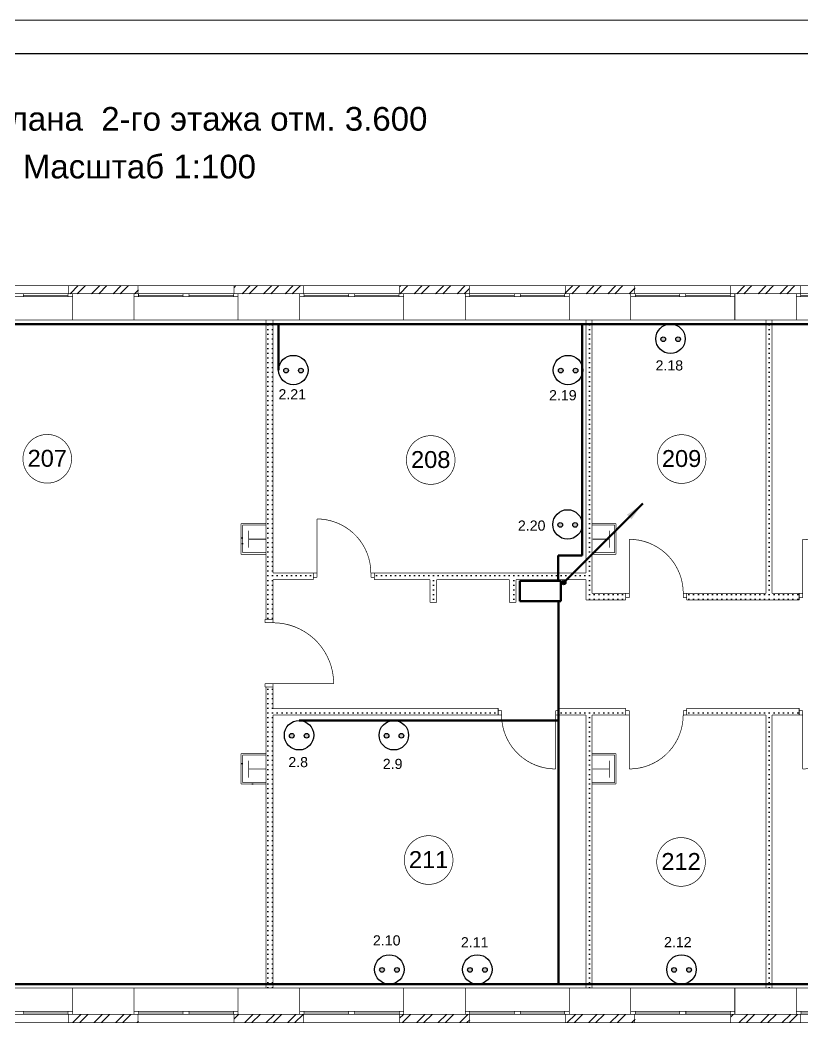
# Model space of a CAD drawing. Header units: millimetres. Extents: x 1293 to 2201, y 85 to 385.
# Drawn here: x 1991.9 to 2107.8, y 236.2 to 384.6 of the extents above; entities that cross this region are included whole.
import ezdxf
from ezdxf.enums import TextEntityAlignment as Align

# ---------------------------------------------------------------- set-up
doc = ezdxf.new("R2010")
doc.units = ezdxf.units.MM
for name, color, linetype in [('AIAOIEA_NOAIU', 7, 'Continuous'), ('DIMENSIONS', 7, 'Continuous'), ('TEXT_BLOCKS', 7, 'Continuous'), ('ЛВС', 1, 'Continuous')]:
    doc.layers.add(name, color=color, linetype=linetype)
doc.styles.add('1', font='ARIAL.TTF')
pattern_1 = [(45, (-1651.3506, 2763.5634), (-1.5909903, 1.5909903), []), (45, (-1651.881, 2764.0937), (-1.5909903, 1.5909903), [])]
pattern_2 = [(0, (0, 0), (0, 69.999999), [0, -69.999999])]
pattern_3 = [(45, (-247.49, 247.49), (-111.36932, 111.36932), [0, -105, 0, -157.5]), (110, (-448.6, 209.19), (-148.00159, -53.86817), [0, -77, 0, -133])]

# ---------------------------------------------------------------- blocks, each defined once
blk = doc.blocks.new('FILL_208')
at = {"layer": 'AIAOIEA_NOAIU', "linetype": 'Continuous'}
h = blk.add_hatch(dxfattribs=at)
h.set_pattern_fill('25__', scale=69.999999, style=0)
h.set_pattern_definition(pattern_2)
h.paths.add_polyline_path([(375857, -248178), (375857, -248078), (374192, -248078), (374192, -248178)], flags=0)
blk = doc.blocks.new('FILL_209')
at = {"layer": 'AIAOIEA_NOAIU', "linetype": 'Continuous'}
h = blk.add_hatch(dxfattribs=at)
h.set_pattern_fill('25__', scale=69.999999, style=0)
h.set_pattern_definition(pattern_2)
h.paths.add_polyline_path([(373292, -248178), (373292, -248078), (372303, -248078), (372303, -248178)], flags=0)
blk = doc.blocks.new('FILL_210')
at = {"layer": 'AIAOIEA_NOAIU', "linetype": 'Continuous'}
h = blk.add_hatch(dxfattribs=at)
h.set_pattern_fill('25__', scale=69.999999, style=0)
h.set_pattern_definition(pattern_2)
h.paths.add_polyline_path([(371403, -248178), (371403, -248078), (368069, -248078), (368069, -248178)], flags=0)
blk = doc.blocks.new('FILL_212')
at = {"layer": 'AIAOIEA_NOAIU', "linetype": 'Continuous'}
h = blk.add_hatch(dxfattribs=at)
h.set_pattern_fill('25__', scale=69.999999, style=0)
h.set_pattern_definition(pattern_2)
h.paths.add_polyline_path([(375857, -246478), (375857, -246378), (374193, -246378), (374193, -246478)], flags=0)
blk = doc.blocks.new('FILL_213')
at = {"layer": 'AIAOIEA_NOAIU', "linetype": 'Continuous'}
h = blk.add_hatch(dxfattribs=at)
h.set_pattern_fill('25__', scale=69.999999, style=0)
h.set_pattern_definition(pattern_2)
h.paths.add_polyline_path([(373293, -246478), (373293, -246378), (372792, -246378), (372702, -246478)], flags=0)
blk = doc.blocks.new('FILL_230')
at = {"layer": 'AIAOIEA_NOAIU', "linetype": 'Continuous'}
h = blk.add_hatch(dxfattribs=at)
h.set_pattern_fill('CUT_STONE', scale=350, style=0)
h.set_pattern_definition(pattern_3)
h.paths.add_polyline_path([(367600, -245349), (367600, -245800), (367620, -245780), (367620, -245369)], flags=0)
blk = doc.blocks.new('FILL_241')
at = {"layer": 'AIAOIEA_NOAIU', "linetype": 'Continuous'}
h = blk.add_hatch(dxfattribs=at)
h.set_pattern_fill('CUT_STONE', scale=350, style=0)
h.set_pattern_definition(pattern_3)
h.paths.add_polyline_path([(367600, -248749), (367600, -249200), (367620, -249180), (367620, -248769)], flags=0)
blk = doc.blocks.new('FILL_250')
at = {"layer": 'AIAOIEA_NOAIU', "linetype": 'Continuous'}
h = blk.add_hatch(dxfattribs=at)
h.set_pattern_fill('25__', scale=69.999999, style=0)
h.set_pattern_definition(pattern_2)
h.paths.add_polyline_path([(375367, -242338), (375367, -246378), (375457, -246378), (375457, -242338)], flags=0)
blk = doc.blocks.new('FILL_251')
at = {"layer": 'AIAOIEA_NOAIU', "linetype": 'Continuous'}
h = blk.add_hatch(dxfattribs=at)
h.set_pattern_fill('25__', scale=69.999999, style=0)
h.set_pattern_definition(pattern_2)
h.paths.add_polyline_path([(375367, -248178), (375367, -252218), (375457, -252218), (375457, -248178)], flags=0)
blk = doc.blocks.new('FILL_253')
at = {"layer": 'AIAOIEA_NOAIU', "linetype": 'Continuous'}
h = blk.add_hatch(dxfattribs=at)
h.set_pattern_fill('25__', scale=69.999999, style=0)
h.set_pattern_definition(pattern_2)
h.paths.add_polyline_path([(370394, -246177), (370394, -246510), (370494, -246510), (370494, -246177)], flags=0)
blk = doc.blocks.new('FILL_254')
at = {"layer": 'AIAOIEA_NOAIU', "linetype": 'Continuous'}
h = blk.add_hatch(dxfattribs=at)
h.set_pattern_fill('25__', scale=69.999999, style=0)
h.set_pattern_definition(pattern_2)
h.paths.add_polyline_path([(371568, -246177), (371568, -246510), (371668, -246510), (371668, -246177)], flags=0)
blk = doc.blocks.new('FILL_261')
at = {"layer": 'AIAOIEA_NOAIU', "linetype": 'Continuous'}
h = blk.add_hatch(dxfattribs=at)
h.set_pattern_fill('25__', scale=69.999999, style=0)
h.set_pattern_definition(pattern_2)
h.paths.add_polyline_path([(372702, -248178), (372702, -252218), (372792, -252218), (372792, -248178)], flags=0)
blk = doc.blocks.new('FILL_264')
at = {"layer": 'AIAOIEA_NOAIU', "linetype": 'Continuous'}
h = blk.add_hatch(dxfattribs=at)
h.set_pattern_fill('CUT_STONE', scale=350, style=0)
h.set_pattern_definition(pattern_3)
h.paths.add_polyline_path([(372792, -245800), (373147, -245800), (373127, -245780), (372792, -245780)], flags=0)
blk = doc.blocks.new('FILL_282')
at = {"layer": 'AIAOIEA_NOAIU', "linetype": 'Continuous'}
h = blk.add_hatch(dxfattribs=at)
h.set_pattern_fill('CUT_STONE', scale=350, style=0)
h.set_pattern_definition(pattern_3)
h.paths.add_polyline_path([(373147, -245800), (373147, -245349), (373127, -245369), (373127, -245780)], flags=0)
blk = doc.blocks.new('FILL_283')
at = {"layer": 'AIAOIEA_NOAIU', "linetype": 'Continuous'}
h = blk.add_hatch(dxfattribs=at)
h.set_pattern_fill('CUT_STONE', scale=350, style=0)
h.set_pattern_definition(pattern_3)
h.paths.add_polyline_path([(373147, -249200), (373147, -248749), (373127, -248769), (373127, -249180)], flags=0)
blk = doc.blocks.new('FILL_289')
at = {"layer": 'AIAOIEA_NOAIU', "linetype": 'Continuous'}
h = blk.add_hatch(dxfattribs=at)
h.set_pattern_fill('25__', scale=69.999999, style=0)
h.set_pattern_definition(pattern_2)
h.paths.add_polyline_path([(372702, -242338), (372702, -246478), (372792, -246378), (372792, -242338)], flags=0)
blk = doc.blocks.new('FILL_290')
at = {"layer": 'AIAOIEA_NOAIU', "linetype": 'Continuous'}
h = blk.add_hatch(dxfattribs=at)
h.set_pattern_fill('25__', scale=69.999999, style=0)
h.set_pattern_definition(pattern_2)
h.paths.add_polyline_path([(367969, -252218), (368069, -252218), (368069, -247763), (367969, -247763)], flags=0)
blk = doc.blocks.new('FILL_291')
at = {"layer": 'AIAOIEA_NOAIU', "linetype": 'Continuous'}
h = blk.add_hatch(dxfattribs=at)
h.set_pattern_fill('25__', scale=69.999999, style=0)
h.set_pattern_definition(pattern_2)
h.paths.add_polyline_path([(367969, -246763), (368069, -246763), (368069, -242338), (367969, -242338)], flags=0)
blk = doc.blocks.new('FILL_293')
at = {"layer": 'AIAOIEA_NOAIU', "linetype": 'Continuous'}
h = blk.add_hatch(dxfattribs=at)
h.set_pattern_fill('CUT_STONE', scale=350, style=0)
h.set_pattern_definition(pattern_3)
h.paths.add_polyline_path([(367969, -245349), (367600, -245349), (367620, -245369), (367969, -245369)], flags=0)
blk = doc.blocks.new('FILL_294')
at = {"layer": 'AIAOIEA_NOAIU', "linetype": 'Continuous'}
h = blk.add_hatch(dxfattribs=at)
h.set_pattern_fill('CUT_STONE', scale=350, style=0)
h.set_pattern_definition(pattern_3)
h.paths.add_polyline_path([(367969, -248749), (367600, -248749), (367620, -248769), (367969, -248769)], flags=0)
blk = doc.blocks.new('FILL_295')
at = {"layer": 'AIAOIEA_NOAIU', "linetype": 'Continuous'}
h = blk.add_hatch(dxfattribs=at)
h.set_pattern_fill('CUT_STONE', scale=350, style=0)
h.set_pattern_definition(pattern_3)
h.paths.add_polyline_path([(367600, -249200), (367969, -249200), (367969, -249180), (367620, -249180)], flags=0)
blk = doc.blocks.new('FILL_296')
at = {"layer": 'AIAOIEA_NOAIU', "linetype": 'Continuous'}
h = blk.add_hatch(dxfattribs=at)
h.set_pattern_fill('25__', scale=69.999999, style=0)
h.set_pattern_definition(pattern_2)
h.paths.add_polyline_path([(372702, -246177), (372702, -246077), (369570, -246077), (369570, -246177)], flags=0)
blk = doc.blocks.new('FILL_297')
at = {"layer": 'AIAOIEA_NOAIU', "linetype": 'Continuous'}
h = blk.add_hatch(dxfattribs=at)
h.set_pattern_fill('25__', scale=69.999999, style=0)
h.set_pattern_definition(pattern_2)
h.paths.add_polyline_path([(368670, -246177), (368670, -246077), (368069, -246077), (368069, -246177)], flags=0)
blk = doc.blocks.new('роз')
at = {"layer": 'ЛВС', "lineweight": 30}
h = blk.add_hatch(color=256, dxfattribs=at)
h.paths.add_polyline_path([(372144.46, -252846.29, 1), (372145.16, -252846.29, 1)])
h.paths.add_polyline_path([(372146.66, -252846.29, 1), (372147.36, -252846.29, 1)])
for centre, radius in [((372145.89, -252846.22), 2.18), ((372144.81, -252846.29), 0.347), ((372147.01, -252846.29), 0.347)]:
    blk.add_circle(centre, radius, dxfattribs=at)

msp = doc.modelspace()

# ---------------------------------------------------------------- hatches: boundary and pattern name
at = {"layer": 'AIAOIEA_NOAIU', "linetype": 'Continuous', "lineweight": 0}
h = msp.add_hatch(dxfattribs=at)
h.set_pattern_fill('STEEL', color=256, scale=0.75, angle=45, style=0)
h.set_pattern_definition(pattern_1)
h.paths.add_polyline_path([(1999.1, 345.29), (2009.46, 345.29), (2009.46, 344.09), (1999.1, 344.09)], flags=0)
h = msp.add_hatch(dxfattribs=at)
h.set_pattern_fill('STEEL', color=256, scale=0.75, angle=45, style=0)
h.set_pattern_definition(pattern_1)
h.paths.add_polyline_path([(2023.6, 345.29), (2033.96, 345.29), (2033.96, 344.09), (2023.6, 344.09)], flags=0)
h = msp.add_hatch(dxfattribs=at)
h.set_pattern_fill('STEEL', color=256, scale=0.75, angle=45, style=0)
h.set_pattern_definition(pattern_1)
h.paths.add_polyline_path([(2048.1, 345.29), (2058.46, 345.29), (2058.46, 344.09), (2048.1, 344.09)], flags=0)
h = msp.add_hatch(dxfattribs=at)
h.set_pattern_fill('STEEL', color=256, scale=0.75, angle=45, style=0)
h.set_pattern_definition(pattern_1)
h.paths.add_polyline_path([(2072.6, 345.29), (2082.96, 345.29), (2082.96, 344.09), (2072.6, 344.09)], flags=0)
h = msp.add_hatch(dxfattribs=at)
h.set_pattern_fill('STEEL', color=256, scale=0.75, angle=45, style=0)
h.set_pattern_definition(pattern_1)
h.paths.add_polyline_path([(2097.1, 345.29), (2107.46, 345.29), (2107.46, 344.09), (2097.1, 344.09)], flags=0)
h = msp.add_hatch(dxfattribs=at)
h.set_pattern_fill('STEEL', color=256, scale=0.75, angle=45, style=0)
h.set_pattern_definition(pattern_1)
h.paths.add_polyline_path([(1999.1, 236.29), (2009.47, 236.29), (2009.47, 237.49), (1999.1, 237.49)], flags=0)
h = msp.add_hatch(dxfattribs=at)
h.set_pattern_fill('STEEL', color=256, scale=0.75, angle=45, style=0)
h.set_pattern_definition(pattern_1)
h.paths.add_polyline_path([(2023.6, 236.29), (2033.97, 236.29), (2033.97, 237.49), (2023.6, 237.49)], flags=0)
h = msp.add_hatch(dxfattribs=at)
h.set_pattern_fill('STEEL', color=256, scale=0.75, angle=45, style=0)
h.set_pattern_definition(pattern_1)
h.paths.add_polyline_path([(2048.1, 236.29), (2058.47, 236.29), (2058.47, 237.49), (2048.1, 237.49)], flags=0)
h = msp.add_hatch(dxfattribs=at)
h.set_pattern_fill('STEEL', color=256, scale=0.75, angle=45, style=0)
h.set_pattern_definition(pattern_1)
h.paths.add_polyline_path([(2072.6, 236.29), (2082.97, 236.29), (2082.97, 237.49), (2072.6, 237.49)], flags=0)
h = msp.add_hatch(dxfattribs=at)
h.set_pattern_fill('STEEL', color=256, scale=0.75, angle=45, style=0)
h.set_pattern_definition(pattern_1)
h.paths.add_polyline_path([(2097.1, 236.29), (2107.47, 236.29), (2107.47, 237.49), (2097.1, 237.49)], flags=0)
at = {"layer": 'ЛВС', "lineweight": 30}
msp.add_hatch(color=256, dxfattribs=at).paths.add_polyline_path([(2072.7, 301.38, 1), (2072.02, 301.38, 1)])

# ---------------------------------------------------------------- linework, layer by layer
at = {"linetype": 'Continuous', "lineweight": 20}
msp.add_line((2200.97, 384.57), (1781.03, 384.57), dxfattribs=at)
msp.add_line((2195.97, 379.57), (1800.97, 379.57))
at = {"layer": 'AIAOIEA_NOAIU', "linetype": 'Continuous', "lineweight": 30, "const_width": 0.1}
for points in [[(1999.7, 344.09), (1984.3, 344.09)], [(1999.1, 345.29), (1984.9, 345.29)], [(1992.44, 344.09), (1992.44, 343.64)], [(1999.03, 344.09), (1999.03, 343.64)], [(1999.1, 344.09), (1999.1, 345.29)], [(2009.4, 345.29), (1999.1, 345.29)], [(2008.8, 344.09), (1999.1, 344.09)], [(1999.7, 340.19), (1999.7, 344.09)], [(2024.2, 344.09), (2008.8, 344.09)], [(2008.8, 340.19), (2008.8, 344.09)], [(2008.8, 344.09), (2009.4, 344.09)], [(2009.4, 344.09), (2009.4, 345.29)], [(2023.6, 345.29), (2009.4, 345.29)], [(2009.46, 344.09), (2009.46, 343.64)], [(2016.05, 344.09), (2016.05, 343.64)], [(2016.94, 344.09), (2016.94, 343.64)], [(2023.53, 344.09), (2023.53, 343.64)], [(2023.6, 344.09), (2023.6, 345.29)], [(2033.9, 345.29), (2023.6, 345.29)], [(2033.3, 344.09), (2023.6, 344.09)], [(2024.2, 340.19), (2024.2, 344.09)], [(2048.7, 344.09), (2033.3, 344.09)], [(2033.3, 340.19), (2033.3, 344.09)], [(2033.3, 344.09), (2033.9, 344.09)], [(2033.9, 344.09), (2033.9, 345.29)], [(2048.1, 345.29), (2033.9, 345.29)], [(2033.96, 344.09), (2033.96, 343.64)], [(2040.55, 344.09), (2040.55, 343.64)], [(2041.44, 344.09), (2041.44, 343.64)], [(2048.03, 344.09), (2048.03, 343.64)], [(2048.1, 344.09), (2048.1, 345.29)], [(2058.4, 345.29), (2048.1, 345.29)], [(2057.8, 344.09), (2048.1, 344.09)], [(2048.7, 340.19), (2048.7, 344.09)], [(2073.2, 344.09), (2057.8, 344.09)], [(2057.8, 340.19), (2057.8, 344.09)], [(2057.8, 344.09), (2058.4, 344.09)], [(2058.4, 344.09), (2058.4, 345.29)], [(2072.6, 345.29), (2058.4, 345.29)], [(2058.46, 344.09), (2058.46, 343.64)], [(2065.05, 344.09), (2065.05, 343.64)], [(2065.94, 344.09), (2065.94, 343.64)], [(2072.53, 344.09), (2072.53, 343.64)], [(2072.6, 344.09), (2072.6, 345.29)], [(2082.9, 345.29), (2072.6, 345.29)], [(2082.3, 344.09), (2072.6, 344.09)], [(2073.2, 340.19), (2073.2, 344.09)], [(2097.7, 344.09), (2082.3, 344.09)], [(2082.3, 340.19), (2082.3, 344.09)], [(2082.3, 344.09), (2082.9, 344.09)], [(2082.9, 344.09), (2082.9, 345.29)], [(2097.1, 345.29), (2082.9, 345.29)], [(2082.96, 344.09), (2082.96, 343.64)], [(2089.55, 344.09), (2089.55, 343.64)], [(2090.44, 344.09), (2090.44, 343.64)], [(2097.03, 344.09), (2097.03, 343.64)], [(2097.1, 344.09), (2097.1, 345.29)], [(2107.4, 345.29), (2097.1, 345.29)], [(2106.8, 344.09), (2097.1, 344.09)], [(2097.7, 340.19), (2097.7, 344.09)], [(2122.2, 344.09), (2106.8, 344.09)], [(2106.8, 340.19), (2106.8, 344.09)], [(2106.8, 344.09), (2107.4, 344.09)], [(2107.4, 344.09), (2107.4, 345.29)], [(2121.6, 345.29), (2107.4, 345.29)], [(2107.46, 344.09), (2107.46, 343.64)], [(1999.7, 343.64), (1984.3, 343.64)], [(1999.03, 343.86), (1992.44, 343.86)], [(2024.2, 343.64), (2008.8, 343.64)], [(2009.46, 343.86), (2016.05, 343.86)], [(2023.53, 343.86), (2016.94, 343.86)], [(2048.7, 343.64), (2033.3, 343.64)], [(2033.96, 343.86), (2040.55, 343.86)], [(2048.03, 343.86), (2041.44, 343.86)], [(2073.2, 343.64), (2057.8, 343.64)], [(2058.46, 343.86), (2065.05, 343.86)], [(2072.53, 343.86), (2065.94, 343.86)], [(2097.7, 343.64), (2082.3, 343.64)], [(2082.96, 343.86), (2089.55, 343.86)], [(2097.03, 343.86), (2090.44, 343.86)], [(2122.2, 343.64), (2106.8, 343.64)], [(2107.46, 343.86), (2114.05, 343.86)], [(1984.3, 340.19), (1999.7, 340.19)], [(1999.7, 340.19), (2008.8, 340.19)], [(2008.8, 340.19), (2024.2, 340.19)], [(2024.2, 340.19), (2033.3, 340.19)], [(2028.34, 340.19), (2028.34, 295.93)], [(2029.34, 340.19), (2028.34, 340.19)], [(2029.34, 302.79), (2029.34, 340.19)], [(2033.3, 340.19), (2048.7, 340.19)], [(2048.7, 340.19), (2057.8, 340.19)], [(2057.8, 340.19), (2073.2, 340.19)], [(2073.2, 340.19), (2082.3, 340.19)], [(2075.67, 340.19), (2075.67, 302.79)], [(2076.57, 340.19), (2075.67, 340.19)], [(2076.57, 299.79), (2076.57, 340.19)], [(2082.3, 340.19), (2097.7, 340.19)], [(2097.7, 340.19), (2106.8, 340.19)], [(2102.32, 340.19), (2102.32, 299.79)], [(2103.22, 340.19), (2102.32, 340.19)], [(2103.22, 299.79), (2103.22, 340.19)], [(2106.8, 340.19), (2122.2, 340.19)], [(2024.65, 310.08), (2024.65, 305.57)], [(2028.34, 310.08), (2024.65, 310.08)], [(2028.34, 309.88), (2028.34, 310.08)], [(2035.85, 302.79), (2035.85, 310.78)], [(2080.12, 310.08), (2076.57, 310.08)], [(2076.57, 310.08), (2076.57, 309.88)], [(2080.12, 305.57), (2080.12, 310.08)], [(2024.85, 305.77), (2024.85, 309.88)], [(2024.85, 309.88), (2028.34, 309.88)], [(2025.75, 306.53), (2025.75, 309.04)], [(2028.33, 306.53), (2028.33, 309.04)], [(2076.57, 309.88), (2079.92, 309.88)], [(2076.58, 306.53), (2076.58, 309.04)], [(2079.15, 306.53), (2079.15, 309.04)], [(2079.92, 309.88), (2079.92, 305.77)], [(2025.82, 307.79), (2028.33, 307.79)], [(2076.65, 307.79), (2079.15, 307.79)], [(2082.08, 299.79), (2082.08, 307.77)], [(2107.73, 299.79), (2107.73, 307.77)], [(2024.65, 305.57), (2028.34, 305.57)], [(2028.34, 305.77), (2024.85, 305.77)], [(2028.34, 305.57), (2028.34, 305.77)], [(2079.92, 305.77), (2076.57, 305.77)], [(2076.57, 305.77), (2076.57, 305.57)], [(2076.57, 305.57), (2080.12, 305.57)], [(2035.34, 302.79), (2029.34, 302.79)], [(2035.34, 302.79), (2035.85, 302.79)], [(2035.34, 302.16), (2035.34, 302.79)], [(2035.34, 302.79), (2035.34, 301.79)], [(2035.85, 302.79), (2035.85, 302.16)], [(2044.34, 302.79), (2043.84, 302.79)], [(2043.84, 302.79), (2043.84, 302.16)], [(2044.34, 302.16), (2044.34, 302.79)], [(2044.34, 302.79), (2044.34, 301.79)], [(2075.67, 302.79), (2044.34, 302.79)], [(2048.77, 302.79), (2045.02, 302.79)], [(2029.34, 295.93), (2029.34, 301.79)], [(2029.34, 301.79), (2035.34, 301.79)], [(2035.85, 302.16), (2035.34, 302.16)], [(2043.84, 302.16), (2044.34, 302.16)], [(2044.34, 301.79), (2052.59, 301.79)], [(2052.59, 301.79), (2052.59, 298.46)], [(2053.59, 298.46), (2053.59, 301.79)], [(2053.59, 301.79), (2064.33, 301.79)], [(2064.33, 301.79), (2064.33, 298.46)], [(2065.33, 298.46), (2065.33, 301.79)], [(2065.33, 301.79), (2075.67, 301.79)], [(2075.67, 301.79), (2075.67, 298.79)], [(2081.57, 299.79), (2076.57, 299.79)], [(2081.57, 299.79), (2082.08, 299.79)], [(2081.57, 299.15), (2081.57, 299.79)], [(2081.57, 299.79), (2081.57, 298.79)], [(2082.08, 299.79), (2082.08, 299.15)], [(2090.57, 299.79), (2090.07, 299.79)], [(2090.07, 299.79), (2090.07, 299.15)], [(2090.57, 299.15), (2090.57, 299.79)], [(2090.57, 299.79), (2090.57, 298.79)], [(2102.32, 299.79), (2090.57, 299.79)], [(2107.22, 299.79), (2103.22, 299.79)], [(2107.22, 299.79), (2107.73, 299.79)], [(2107.22, 299.15), (2107.22, 299.79)], [(2107.22, 299.79), (2107.22, 298.79)], [(2107.73, 299.79), (2107.73, 299.15)], [(2052.59, 298.46), (2053.59, 298.46)], [(2064.33, 298.46), (2065.33, 298.46)], [(2075.67, 298.79), (2081.57, 298.79)], [(2082.08, 299.15), (2081.57, 299.15)], [(2090.07, 299.15), (2090.57, 299.15)], [(2090.57, 298.79), (2107.22, 298.79)], [(2107.73, 299.15), (2107.22, 299.15)], [(2028.2, 295.43), (2028.2, 295.93)], [(2028.2, 295.93), (2029.34, 295.93)], [(2029.34, 295.43), (2028.2, 295.43)], [(2029.34, 295.93), (2028.34, 295.93)], [(2029.34, 295.93), (2029.34, 295.43)], [(2029.34, 286.43), (2028.2, 286.43)], [(2028.2, 286.43), (2028.2, 285.93)], [(2029.34, 285.93), (2029.34, 286.43)], [(2029.34, 286.43), (2038.34, 286.43)], [(2028.2, 285.93), (2029.34, 285.93)], [(2029.34, 285.93), (2028.34, 285.93)], [(2028.34, 285.93), (2028.34, 241.39)], [(2029.34, 282.78), (2029.34, 285.93)], [(2062.68, 282.78), (2029.34, 282.78)], [(2029.34, 281.78), (2062.68, 281.78)], [(2029.34, 241.39), (2029.34, 281.78)], [(2048.77, 282.78), (2045.02, 282.78)], [(2062.68, 282.78), (2062.68, 281.78)], [(2063.18, 282.42), (2062.68, 282.42)], [(2062.68, 282.42), (2062.68, 281.78)], [(2062.68, 281.78), (2063.18, 281.78)], [(2063.18, 281.78), (2063.18, 282.42)], [(2071.17, 281.78), (2071.17, 282.42)], [(2071.17, 282.42), (2071.68, 282.42)], [(2071.68, 281.78), (2071.17, 281.78)], [(2071.17, 281.78), (2071.17, 273.8)], [(2071.68, 282.78), (2071.68, 281.78)], [(2081.57, 282.78), (2071.68, 282.78)], [(2071.68, 282.42), (2071.68, 281.78)], [(2071.68, 281.78), (2075.67, 281.78)], [(2075.67, 281.78), (2075.67, 241.39)], [(2076.57, 281.78), (2081.57, 281.78)], [(2076.57, 241.39), (2076.57, 281.78)], [(2081.57, 282.78), (2081.57, 281.78)], [(2082.08, 282.42), (2081.57, 282.42)], [(2081.57, 282.42), (2081.57, 281.78)], [(2081.57, 281.78), (2082.08, 281.78)], [(2082.08, 281.78), (2082.08, 282.42)], [(2082.08, 281.78), (2082.08, 273.8)], [(2090.06, 281.78), (2090.06, 282.42)], [(2090.06, 282.42), (2090.57, 282.42)], [(2090.57, 281.78), (2090.06, 281.78)], [(2090.57, 282.78), (2090.57, 281.78)], [(2107.22, 282.78), (2090.57, 282.78)], [(2090.57, 282.42), (2090.57, 281.78)], [(2090.57, 281.78), (2102.32, 281.78)], [(2096.75, 282.78), (2093, 282.78)], [(2102.32, 281.78), (2102.32, 241.39)], [(2103.22, 281.78), (2107.22, 281.78)], [(2103.22, 241.39), (2103.22, 281.78)], [(2107.22, 282.78), (2107.22, 281.78)], [(2107.73, 282.42), (2107.22, 282.42)], [(2107.22, 282.42), (2107.22, 281.78)], [(2107.22, 281.78), (2107.73, 281.78)], [(2107.73, 281.78), (2107.73, 282.42)], [(2107.73, 281.78), (2107.73, 273.8)], [(2024.65, 276.08), (2024.65, 271.57)], [(2028.34, 276.08), (2024.65, 276.08)], [(2024.85, 271.77), (2024.85, 275.88)], [(2024.85, 275.88), (2028.34, 275.88)], [(2028.34, 275.88), (2028.34, 276.08)], [(2080.12, 276.08), (2076.57, 276.08)], [(2076.57, 276.08), (2076.57, 275.88)], [(2076.57, 275.88), (2079.92, 275.88)], [(2079.92, 275.88), (2079.92, 271.77)], [(2080.12, 271.57), (2080.12, 276.08)], [(2025.75, 272.53), (2025.75, 275.04)], [(2028.33, 272.53), (2028.33, 275.04)], [(2076.58, 272.53), (2076.58, 275.04)], [(2079.15, 272.53), (2079.15, 275.04)], [(2025.82, 273.79), (2028.33, 273.79)], [(2076.65, 273.79), (2079.15, 273.79)], [(2024.65, 271.57), (2028.34, 271.57)], [(2028.34, 271.77), (2024.85, 271.77)], [(2028.34, 271.57), (2028.34, 271.77)], [(2079.92, 271.77), (2076.57, 271.77)], [(2076.57, 271.77), (2076.57, 271.57)], [(2076.57, 271.57), (2080.12, 271.57)], [(1999.7, 241.39), (1984.3, 241.39)], [(1999.7, 237.49), (1999.7, 241.39)], [(2008.8, 241.39), (1999.7, 241.39)], [(2008.8, 237.49), (2008.8, 241.39)], [(2024.2, 241.39), (2008.8, 241.39)], [(2024.2, 237.49), (2024.2, 241.39)], [(2033.3, 241.39), (2024.2, 241.39)], [(2028.34, 241.39), (2029.34, 241.39)], [(2033.3, 237.49), (2033.3, 241.39)], [(2048.7, 241.39), (2033.3, 241.39)], [(2048.7, 237.49), (2048.7, 241.39)], [(2057.8, 241.39), (2048.7, 241.39)], [(2057.8, 237.49), (2057.8, 241.39)], [(2073.2, 241.39), (2057.8, 241.39)], [(2073.2, 237.49), (2073.2, 241.39)], [(2082.3, 241.39), (2073.2, 241.39)], [(2075.67, 241.39), (2076.57, 241.39)], [(2082.3, 237.49), (2082.3, 241.39)], [(2097.7, 241.39), (2082.3, 241.39)], [(2097.7, 237.49), (2097.7, 241.39)], [(2106.8, 241.39), (2097.7, 241.39)], [(2102.32, 241.39), (2103.22, 241.39)], [(2106.8, 237.49), (2106.8, 241.39)], [(2122.2, 241.39), (2106.8, 241.39)], [(1984.3, 237.93), (1999.7, 237.93)], [(1984.3, 237.49), (1999.7, 237.49)], [(1992.45, 237.49), (1992.45, 237.93)], [(1999.04, 237.71), (1992.45, 237.71)], [(1999.04, 237.49), (1999.04, 237.93)], [(1999.1, 237.49), (2008.91, 237.49)], [(1999.1, 236.29), (1999.1, 237.49)], [(2008.8, 237.93), (2024.2, 237.93)], [(2008.8, 237.49), (2024.2, 237.49)], [(2009.4, 237.49), (2008.8, 237.49)], [(2009.4, 236.29), (2009.4, 237.49)], [(2009.47, 237.49), (2009.47, 237.93)], [(2009.47, 237.71), (2016.06, 237.71)], [(2016.06, 237.49), (2016.06, 237.93)], [(2016.95, 237.49), (2016.95, 237.93)], [(2023.54, 237.71), (2016.95, 237.71)], [(2023.54, 237.49), (2023.54, 237.93)], [(2023.6, 237.49), (2033.45, 237.49)], [(2023.6, 236.29), (2023.6, 237.49)], [(2033.3, 237.93), (2048.7, 237.93)], [(2033.3, 237.49), (2048.7, 237.49)], [(2033.9, 237.49), (2033.3, 237.49)], [(2033.9, 236.29), (2033.9, 237.49)], [(2033.97, 237.49), (2033.97, 237.93)], [(2033.97, 237.71), (2040.56, 237.71)], [(2040.56, 237.49), (2040.56, 237.93)], [(2041.45, 237.49), (2041.45, 237.93)], [(2048.04, 237.71), (2041.45, 237.71)], [(2048.04, 237.49), (2048.04, 237.93)], [(2048.1, 237.49), (2057.84, 237.49)], [(2048.1, 236.29), (2048.1, 237.49)], [(2057.8, 237.93), (2073.2, 237.93)], [(2057.8, 237.49), (2073.2, 237.49)], [(2058.4, 237.49), (2057.8, 237.49)], [(2058.4, 236.29), (2058.4, 237.49)], [(2058.47, 237.49), (2058.47, 237.93)], [(2058.47, 237.71), (2065.06, 237.71)], [(2065.06, 237.49), (2065.06, 237.93)], [(2065.95, 237.49), (2065.95, 237.93)], [(2072.54, 237.71), (2065.95, 237.71)], [(2072.54, 237.49), (2072.54, 237.93)], [(2072.6, 237.49), (2082.3, 237.49)], [(2072.6, 236.29), (2072.6, 237.49)], [(2082.3, 237.93), (2097.7, 237.93)], [(2082.3, 237.49), (2097.7, 237.49)], [(2082.9, 237.49), (2082.3, 237.49)], [(2082.9, 236.29), (2082.9, 237.49)], [(2082.97, 237.49), (2082.97, 237.93)], [(2082.97, 237.71), (2089.56, 237.71)], [(2089.56, 237.49), (2089.56, 237.93)], [(2090.45, 237.49), (2090.45, 237.93)], [(2097.04, 237.71), (2090.45, 237.71)], [(2097.04, 237.49), (2097.04, 237.93)], [(2097.1, 237.49), (2106.8, 237.49)], [(2097.1, 236.29), (2097.1, 237.49)], [(2106.8, 237.93), (2122.2, 237.93)], [(2106.8, 237.49), (2122.2, 237.49)], [(2107.4, 237.49), (2106.8, 237.49)], [(2107.4, 236.29), (2107.4, 237.49)], [(2107.47, 237.49), (2107.47, 237.93)], [(2107.47, 237.71), (2114.06, 237.71)], [(1984.9, 236.29), (1999.1, 236.29)], [(1999.1, 236.29), (2009.4, 236.29)], [(2009.4, 236.29), (2023.6, 236.29)], [(2023.6, 236.29), (2033.9, 236.29)], [(2033.9, 236.29), (2048.1, 236.29)], [(2048.1, 236.29), (2058.4, 236.29)], [(2058.4, 236.29), (2072.6, 236.29)], [(2072.6, 236.29), (2082.9, 236.29)], [(2082.9, 236.29), (2097.1, 236.29)], [(2097.1, 236.29), (2107.4, 236.29)], [(2107.4, 236.29), (2121.6, 236.29)]]:
    msp.add_lwpolyline(points, dxfattribs=at)
for points in [[(2043.84, 302.79, 0.414214), (2035.85, 310.78, 0.414214)], [(2090.07, 299.79, 0.414214), (2082.08, 307.77, 0.414214)], [(2115.71, 299.79, 0.414214), (2107.73, 307.77, 0.414214)], [(2038.34, 286.43, 0.414214), (2029.34, 295.43, 0.414214)], [(2063.18, 281.78, 0.414214), (2071.17, 273.8, 0.414214)], [(2082.08, 273.8, 0.414214), (2090.06, 281.78, 0.414214)], [(2107.73, 273.8, 0.414214), (2115.71, 281.78, 0.414214)]]:
    msp.add_lwpolyline(points, format="xyb", dxfattribs=at)
at = {"layer": 'DIMENSIONS', "linetype": 'Continuous', "lineweight": 30, "const_width": 0.1}
for points in [[(1999.56, 319.68, 1), (1992.36, 319.68, 1)], [(2056.3, 319.5, 1), (2049.1, 319.5, 1)], [(2093.42, 319.64, 1), (2086.22, 319.64, 1)], [(2055.99, 260.33, 1), (2048.79, 260.33, 1)], [(2093.34, 260.05, 1), (2086.14, 260.05, 1)]]:
    msp.add_lwpolyline(points, format="xyb", close=True, dxfattribs=at)
at = {"layer": 'ЛВС', "linetype": 'Continuous', "lineweight": 50}
for p, q in [((1932.94, 339.61), (2111.47, 339.61)), ((2030.18, 332.79), (2030.18, 339.61)), ((2075.13, 305.35), (2075.13, 339.61)), ((2071.56, 301.62), (2071.56, 305.35)), ((2071.56, 305.35), (2075.13, 305.35)), ((2071.93, 301.62), (2065.91, 301.62)), ((2065.91, 298.64), (2065.91, 301.62)), ((2071.93, 298.64), (2071.93, 301.62)), ((2065.91, 298.64), (2071.93, 298.64)), ((2071.6, 298.64), (2071.6, 241.97)), ((2033.21, 280.97), (2071.6, 280.97)), ((1869.37, 241.97), (2167.31, 241.97))]:
    msp.add_line(p, q, dxfattribs=at)
at = {"layer": 'ЛВС', "lineweight": 50}
msp.add_line((2084.09, 313.09), (2072.58, 301.59), dxfattribs=at)
at = {"layer": 'ЛВС', "lineweight": 30}
msp.add_line((2072.05, 301.38), (2071.93, 301.38), dxfattribs=at)
msp.add_circle((2072.36, 301.38), 0.339, dxfattribs=at)
msp.add_solid([(2081.73, 311.39), (2082.4, 310.72), (2084.09, 313.09)], dxfattribs=at)

# ---------------------------------------------------------------- block references
at = {"layer": 'AIAOIEA_NOAIU', "xscale": 0.01000000000931323, "yscale": 0.01000000000931323, "zscale": 0.01}
for name in ['FILL_291', 'FILL_289', 'FILL_250', 'FILL_230', 'FILL_293', 'FILL_282', 'FILL_264', 'FILL_297', 'FILL_296', 'FILL_253', 'FILL_254', 'FILL_213', 'FILL_212', 'FILL_290', 'FILL_210', 'FILL_209', 'FILL_208', 'FILL_261', 'FILL_251', 'FILL_241', 'FILL_294', 'FILL_283', 'FILL_295']:
    msp.add_blockref(name, (-1651.35, 2763.56), dxfattribs=at)
at = {"layer": 'ЛВС', "lineweight": 30}
for p in [(-370057.7, 253183.65), (-370113.52, 253179.02), (-370072.88, 253179.02), (-370072.94, 253156.19), (-370112.67, 253125.01), (-370098.65, 253125.01), (-370099.32, 253090.37), (-370086.3, 253090.37), (-370056.09, 253090.37)]:
    msp.add_blockref('роз', p, dxfattribs=at)

# ---------------------------------------------------------------- texts
at = {"layer": 'DIMENSIONS', "lineweight": 0, "style": '1'}
for s, p in [('207', (1995.96, 321)), ('208', (2052.7, 320.82)), ('209', (2089.82, 320.97)), ('211', (2052.39, 261.65)), ('212', (2089.74, 261.37))]:
    msp.add_text(s, height=2.5, dxfattribs=at).set_placement(p, align=Align.TOP_CENTER)
at = {"layer": 'TEXT_BLOCKS', "color": 7, "lineweight": 0, "style": '1'}
for s, p in [('Фрагмент плана  2-го этажа отм. 3.600', (1964.27, 368.21)), ('Масштаб 1:100', (1992.34, 361.15))]:
    msp.add_text(s, height=3.5, dxfattribs=at).set_placement(p)
at = {"layer": 'ЛВС', "lineweight": 0, "style": '1'}
for s, p in [('2.18', (2085.97, 332.74)), ('2.21', (2030.17, 328.47)), ('2.19', (2070.21, 328.33)), ('2.20', (2065.6, 309.05)), ('2.8', (2031.63, 274.07)), ('2.9', (2045.61, 273.8)), ('2.10', (2044.15, 247.7)), ('2.11', (2057.17, 247.42)), ('2.12', (2087.22, 247.44))]:
    msp.add_text(s, height=1.5, dxfattribs=at).set_placement(p)

doc.saveas('drawing.dxf')
